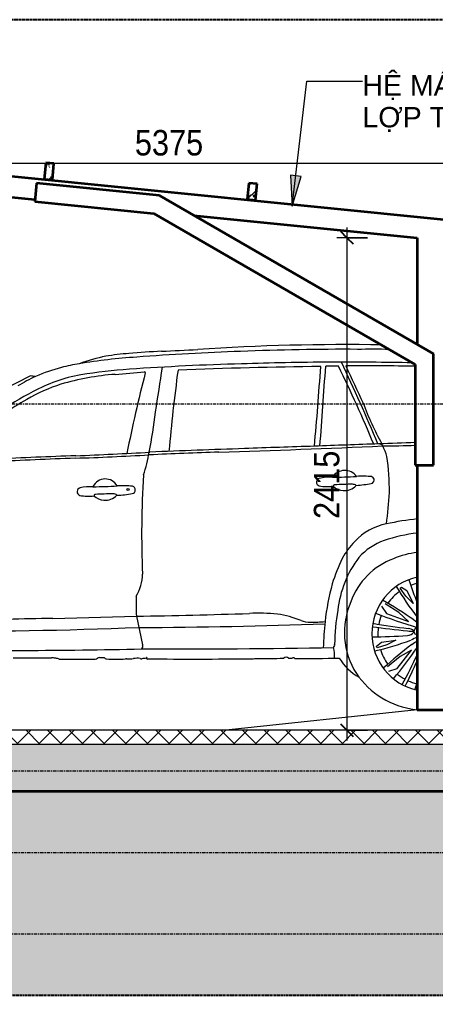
# Model space of a CAD drawing. Header units: millimetres. Extents: x -77355 to 26321, y -760 to 17156.
# Drawn here: x -62384 to -60346, y -700 to 4085 of the extents above; entities that cross this region are included whole.
import ezdxf

# ---------------------------------------------------------------- set-up
doc = ezdxf.new("R2010")
doc.units = ezdxf.units.MM
doc.linetypes.add('Centre', pattern=[31.75, 6.35, -4.7625, 15.875, -4.7625])
doc.linetypes.add('Hidden', pattern=[7.14375, 4.7625, -2.38125])
for name, color, linetype, lineweight in [('A-ANNO-DIMS', 211, 'Continuous', 9), ('A-ANNO-DIMS-50', 211, 'Continuous', 9), ('A-DETL-GENF', 92, 'Continuous', 18), ('A-DETL-GENF-1', 9, 'Continuous', 18), ('A-DETL-GENF-2', 92, 'Hidden', 25), ('A-DETL-MEDM', 33, 'Continuous', 35), ('A-FLOR', 192, 'Continuous', 18), ('A-FLOR-FNSH-1', 7, 'Continuous', 18), ('A-FLOR-LEVL-2', 51, 'Centre', 9), ('A-FLOR-MCUT', 51, 'Continuous', 18), ('A-FLOR-PATT-1', 8, 'Continuous', 18), ('A-GLAZ-CURT', 52, 'Continuous', 18), ('A-GLAZ-CURT-1', 55, 'Continuous', 18), ('A-GLAZ-CURT-2', 52, 'Continuous', 25), ('A-GLAZ-CWMG', 51, 'Continuous', 18), ('A-GLAZ-CWMG-1', 55, 'Continuous', 18), ('A-GLAZ-CWMG-2', 51, 'Continuous', 35), ('G-ANNO-TEXT-1', 10, 'Continuous', 9), ('G-ANNO-TEXT-2', 7, 'Continuous', 9), ('G-IMPT', 8, 'Continuous', 18)]:
    doc.layers.add(name, color=color, linetype=linetype, lineweight=lineweight)
doc.styles.add('Arial', font='arial.ttf', dxfattribs={"height": 100})
doc.styles.add('UTM Avo', font='', dxfattribs={"width": 0.9, "height": 125})
doc.styles.get('UTM Avo').set_extended_font_data('UTM Avo')
doc.dimstyles.new('1_Dim_chi_tiet_2_5', dxfattribs={"dimscale": 304.8, "dimtxt": 124.912619, "dimasz": 0.19685, "dimexe": 0.164042, "dimexo": 0.0625, "dimgap": 0.016404, "dimtad": 1, "dimdec": 0, "dimrnd": 5, "dimzin": 0, "dimdsep": 46, "dimtxsty": 'UTM Avo', "dimblk1": 'OBLIQUE', "dimblk2": 'OBLIQUE', "dimsah": 1, "dimcen": 0.09, "dimdle": 0.164042, "dimazin": 0, "dimtfac": 1, "dimtdec": 4, "dimtix": 1, "dimtmove": 0, "dimatfit": 3, "dimfxl": 0.328084, "dimfxlon": 1, "dimtvp": 1, "dimtolj": 1, "dimtzin": 0, "dimarcsym": 2})
pattern_1 = [(45, (-67431.81, 15225), (-84.1895, 84.1895), []), (45, (-67431.81, 15284.53), (-84.1895, 84.1895), []), (50, (-67431.81, 15225), (136.6383, -11.9542), [14.288, -157.163]), (355, (-67431.81, 15225), (-26.4318, 143.293), [11.43, -125.73]), (100.451, (-67420.43, 15224), (110.2073, 131.3379), [12.143, -133.568]), (46.184, (-67431.81, 15263.1), (203.3093, -31.5316), [21.431, -235.744]), (96.636, (-67414.87, 15260.47), (178.052, 185.5712), [18.214, -200.351]), (351.184, (-67431.81, 15263.1), (178.054, 185.5685), [17.145, -188.595]), (21, (-67412.76, 15253.58), (113.7111, -76.6989), [14.288, -157.163]), (326, (-67412.76, 15253.58), (46.352, 138.1412), [11.43, -125.73]), (71.451, (-67403.29, 15247.18), (160.0634, 61.4411), [12.143, -133.568]), (37.5, (-67431.81, 15225), (2.31655, 63.41591), [2.515, -121.691, 2.515, -125.12, -126.206]), (37.5, (-67431.81, 15225), (2.31655, 63.41591), [-251.841, 2.515, -123.692]), (7.5, (-67431.81, 15225), (50.11464, 75.13506), [2.515, -70.256, 2.515, -118.834, -48.101]), (7.5, (-67431.81, 15225), (50.11464, 75.13506), [-194.12, 2.515, -45.587]), (327.5, (-67474.293, 15225), (101.69342, -4.29674), [2.515, -45.11, 2.515, -146.075, -197.167]), (327.5, (-67474.293, 15225), (101.69342, -4.29674), [-196.215, 2.515, -194.653]), (317.5, (-67493.34, 15225), (111.0972, 19.0699), [2.515, -59.398, 2.515, -96.164, -140.017]), (317.5, (-67493.34, 15225), (111.0972, 19.0699), [-160.591, 2.515, -137.503])]

# ---------------------------------------------------------------- blocks, each defined once
blk = doc.blocks.new('System Panel - Glazed-V1-TKCS_NHÀ XE 1 - MẶT CẮT')
at = {"layer": 'A-GLAZ-CURT-1'}
h = blk.add_hatch(dxfattribs=at)
h.set_pattern_fill('FP_5', color=256, style=0, pattern_type=2)
h.set_pattern_definition([(45, (-67431.81, 15225), (-84.1903, 84.1903), []), (45, (-67431.81, 15284.53), (-84.1903, 84.1903), []), (50, (-67431.81, 15225), (136.6383, -11.95415), [14.287, -157.162]), (355, (-67431.81, 15225), (-26.4318, 143.293), [11.43, -125.73]), (100.451, (-67420.43, 15224), (110.2073, 131.3379), [12.143, -133.568]), (46.184, (-67431.81, 15263.1), (203.3093, -31.5316), [21.431, -235.744]), (96.636, (-67414.87, 15260.47), (178.052, 185.5712), [18.214, -200.351]), (351.184, (-67431.81, 15263.1), (178.0542, 185.5685), [17.145, -188.595]), (21, (-67412.76, 15253.58), (113.7111, -76.6989), [14.288, -157.163]), (326, (-67412.76, 15253.58), (46.352, 138.1412), [11.43, -125.73]), (71.451, (-67403.29, 15247.18), (160.0634, 61.4411), [12.143, -133.568]), (37.5, (-67431.81, 15225), (2.31655, 63.41591), [2.515, -121.691, 2.515, -125.12, -126.206]), (37.5, (-67431.81, 15225), (2.31655, 63.41591), [-251.841, 2.515, -123.692]), (7.5, (-67431.81, 15225), (50.11464, 75.13506), [2.515, -70.256, 2.515, -118.834, -48.101]), (7.5, (-67431.81, 15225), (50.11464, 75.13506), [-194.119, 2.515, -45.587]), (327.5, (-67474.293, 15225), (101.69342, -4.29674), [2.515, -45.11, 2.515, -146.075, -197.167]), (327.5, (-67474.293, 15225), (101.69342, -4.29674), [-196.215, 2.515, -194.653]), (317.5, (-67493.34, 15225), (111.0972, 19.0699), [2.515, -59.398, 2.515, -96.164, -140.018]), (317.5, (-67493.34, 15225), (111.0972, 19.0699), [-160.592, 2.515, -137.503])])
h.paths.add_polyline_path([(-60253.8, 3097.4), (-60253.8, 3097.9), (-60355.3, 3107.5)])
at = {"layer": 'A-GLAZ-CURT-2'}
blk.add_line((-60253.8, 3097.9), (-61248.8, 3197.4), dxfattribs=at)
blk = doc.blocks.new('System Panel - Glazed-V2-TKCS_NHÀ XE 1 - MẶT CẮT')
at = {"layer": 'A-GLAZ-CURT-1'}
h = blk.add_hatch(dxfattribs=at)
h.set_pattern_fill('FP_7', color=256, style=0, pattern_type=2)
h.set_pattern_definition(pattern_1)
h.paths.add_polyline_path([(-61248.9, 3196.9), (-61248.8, 3197.4), (-61497.6, 3221.7)])
at = {"layer": 'A-GLAZ-CURT-2'}
blk.add_line((-61248.8, 3197.4), (-62243.9, 3296.8), dxfattribs=at)
blk = doc.blocks.new('System Panel - Glazed-V3-TKCS_NHÀ XE 1 - MẶT CẮT')
at = {"layer": 'A-GLAZ-CURT-1'}
h = blk.add_hatch(dxfattribs=at)
h.set_pattern_fill('FP_8', color=256, style=0, pattern_type=2)
h.set_pattern_definition([(45, (-67431.81, 15225), (-84.1895, 84.1895), []), (45, (-67431.81, 15284.53), (-84.1903, 84.1903), []), (50, (-67431.81, 15225), (136.6383, -11.9542), [14.288, -157.163]), (355, (-67431.81, 15225), (-26.4318, 143.293), [11.43, -125.73]), (100.451, (-67420.43, 15224), (110.2073, 131.3379), [12.143, -133.568]), (46.184, (-67431.81, 15263.1), (203.3093, -31.5316), [21.431, -235.744]), (96.636, (-67414.87, 15260.47), (178.052, 185.5712), [18.214, -200.351]), (351.184, (-67431.81, 15263.1), (178.054, 185.5685), [17.145, -188.595]), (21, (-67412.76, 15253.58), (113.7111, -76.6989), [14.288, -157.163]), (326, (-67412.76, 15253.58), (46.352, 138.1412), [11.43, -125.73]), (71.451, (-67403.29, 15247.18), (160.0634, 61.4411), [12.143, -133.568]), (37.5, (-67431.81, 15225), (2.31655, 63.41591), [2.515, -121.691, 2.515, -125.12, -126.206]), (37.5, (-67431.81, 15225), (2.31655, 63.41591), [-251.841, 2.515, -123.692]), (7.5, (-67431.81, 15225), (50.11464, 75.13506), [2.515, -70.256, 2.515, -118.834, -48.101]), (7.5, (-67431.81, 15225), (50.11464, 75.13506), [-194.12, 2.515, -45.587]), (327.5, (-67474.293, 15225), (101.69342, -4.29674), [2.515, -45.11, 2.515, -146.075, -197.167]), (327.5, (-67474.293, 15225), (101.69342, -4.29674), [-196.215, 2.515, -194.653]), (317.5, (-67493.34, 15225), (111.0972, 19.0699), [2.515, -59.398, 2.515, -96.164, -140.017]), (317.5, (-67493.34, 15225), (111.0972, 19.0699), [-160.591, 2.515, -137.503])])
h.paths.add_polyline_path([(-62243.9, 3296.4), (-62243.9, 3296.8), (-63239, 3395.9)])
at = {"layer": 'A-GLAZ-CURT-2'}
blk.add_line((-62243.9, 3296.8), (-63238.9, 3396.3), dxfattribs=at)
blk = doc.blocks.new('Rectangular Mullion - 40 x 80mm-V5-TKCS_NHÀ XE 1 - MẶT CẮT')
at = {"layer": 'A-GLAZ-CWMG-1'}
h = blk.add_hatch(dxfattribs=at)
h.set_pattern_fill('FP_7', color=256, style=0, pattern_type=2)
h.set_pattern_definition(pattern_1)
h.paths.add_polyline_path([(-61228.5, 3199.3), (-61220.6, 3278.9), (-61260.4, 3282.9), (-61268.3, 3203.3)])
at = {"layer": 'A-GLAZ-CWMG-2'}
for p, q in [((-61260.4, 3282.9), (-61268.3, 3203.3)), ((-61220.6, 3278.9), (-61260.4, 3282.9)), ((-61228.5, 3199.3), (-61220.6, 3278.9)), ((-61268.3, 3203.3), (-61228.5, 3199.3))]:
    blk.add_line(p, q, dxfattribs=at)
blk = doc.blocks.new('Rectangular Mullion - 40 x 80mm-V6-TKCS_NHÀ XE 1 - MẶT CẮT')
at = {"layer": 'A-GLAZ-CWMG-1'}
h = blk.add_hatch(dxfattribs=at)
h.set_pattern_fill('FP_6', color=256, style=0, pattern_type=2)
h.set_pattern_definition([(45, (-67431.81, 15225), (-84.1903, 84.1903), []), (45, (-67431.81, 15284.53), (-84.1903, 84.1903), []), (50, (-67431.81, 15225), (136.6383, -11.9542), [14.287, -157.162]), (355, (-67431.81, 15225), (-26.4318, 143.293), [11.43, -125.73]), (100.451, (-67420.43, 15224), (110.2073, 131.3379), [12.143, -133.568]), (46.184, (-67431.81, 15263.1), (203.3093, -31.5316), [21.431, -235.744]), (96.636, (-67414.87, 15260.47), (178.052, 185.5712), [18.214, -200.351]), (351.184, (-67431.81, 15263.1), (178.054, 185.5685), [17.145, -188.595]), (21, (-67412.76, 15253.58), (113.7111, -76.6989), [14.288, -157.163]), (326, (-67412.76, 15253.58), (46.352, 138.1412), [11.43, -125.73]), (71.451, (-67403.29, 15247.18), (160.0634, 61.4411), [12.143, -133.568]), (37.5, (-67431.81, 15225), (2.31655, 63.41591), [2.515, -121.691, 2.515, -125.12, -126.206]), (37.5, (-67431.81, 15225), (2.31655, 63.41591), [-251.841, 2.515, -123.692]), (7.5, (-67431.81, 15225), (50.11464, 75.13506), [2.515, -70.256, 2.515, -118.834, -48.101]), (7.5, (-67431.81, 15225), (50.11464, 75.13506), [-194.119, 2.515, -45.587]), (327.5, (-67474.293, 15225), (101.69342, -4.29674), [2.515, -45.11, 2.515, -146.075, -197.167]), (327.5, (-67474.293, 15225), (101.69342, -4.29674), [-196.215, 2.515, -194.653]), (317.5, (-67493.34, 15225), (111.0972, 19.0699), [2.515, -59.398, 2.515, -96.164, -140.017]), (317.5, (-67493.34, 15225), (111.0972, 19.0699), [-160.591, 2.515, -137.503])])
h.paths.add_polyline_path([(-62223.6, 3298.8), (-62215.6, 3378.4), (-62255.4, 3382.4), (-62263.4, 3302.8)])
at = {"layer": 'A-GLAZ-CWMG-2'}
for p, q in [((-62255.4, 3382.4), (-62263.4, 3302.8)), ((-62215.6, 3378.4), (-62255.4, 3382.4)), ((-62223.6, 3298.8), (-62215.6, 3378.4)), ((-62263.4, 3302.8), (-62223.6, 3298.8))]:
    blk.add_line(p, q, dxfattribs=at)
blk = doc.blocks.new('CAR_TOYOTA - CAR_TOYOTA_GRAND HIGHLANDER_dwg__U1-2292142-TKCS_NHÀ XE 1 - MẶT CẮT')
at = {"layer": 'G-IMPT'}
for centre, radius, start, end in [((-62801.6, 2055.5), 2602.4, 331.7547, 335.4122), ((-63682, 2381.8), 3551.5, 333.8472, 336.0974), ((-63061.4, 1618), 2739.8, 342.6142, 343.4629), ((-62177.4, -405.3), 2318.9, 32.3725, 33.0972)]:
    blk.add_arc(centre, radius, start, end, dxfattribs=at)
blk = doc.blocks.new('CAR_TOYOTA - CAR_TOYOTA_GRAND HIGHLANDER_dwg__U1-V18-TKCS_NHÀ XE 1 - MẶT CẮT')
at = {"layer": 'G-IMPT', "flags": 128}
for points in [[(-60103.9, 1103.7), (-60145, 1117.5), (-60235.3, 1092)], [(-60235.3, 1084.3), (-60190.7, 1078.7), (-60111.1, 1084.4)]]:
    blk.add_lwpolyline(points, dxfattribs=at)
blk.add_lwpolyline([(-60127.6, 970.4), (-60158.9, 969.2), (-60221.8, 1002.1), (-60171.5, 994.2), (-60125.4, 978.7)], close=True, dxfattribs=at)
at = {"layer": 'G-IMPT'}
for centre, radius, start, end in [((-59524.8, -1098.1), 2318.9, 104.3725, 107.8454), ((-60328.7, 3403.8), 2339.6, 272.2886, 275.8437), ((-60674.1, -337.6), 1437.8, 66.7024, 72.2222), ((-61722.3, -1313.6), 2739.8, 54.6142, 57.126), ((-62640.4, -1667.7), 3551.5, 45.8472, 47.3721), ((-62058.1, -931.3), 2602.4, 43.7547, 45.5372)]:
    blk.add_arc(centre, radius, start, end, dxfattribs=at)
blk = doc.blocks.new('CAR_TOYOTA - CAR_TOYOTA_GRAND HIGHLANDER_dwg__U1-V19-TKCS_NHÀ XE 1 - MẶT CẮT')
at = {"layer": 'G-IMPT', "flags": 128}
for points in [[(-60235.3, 1243.1), (-60207, 1281.2), (-60199.8, 1276.6)], [(-60199.8, 1276.6), (-60208.3, 1246.4), (-60235.3, 1220)]]:
    blk.add_lwpolyline(points, dxfattribs=at)
at = {"layer": 'G-IMPT'}
for centre, radius, start, end in [((-59124.7, 352.6), 1437.8, 138.7024, 140.6112), ((-58520.4, -945.9), 2739.8, 126.6142, 128.755), ((-58987.7, -1147.1), 2602.4, 115.7547, 118.6505), ((-58467.3, -1928.5), 3551.5, 117.8472, 119.8589)]:
    blk.add_arc(centre, radius, start, end, dxfattribs=at)
blk = doc.blocks.new('CAR_TOYOTA - CAR_TOYOTA_GRAND HIGHLANDER_dwg__U1-V20-TKCS_NHÀ XE 1 - MẶT CẮT')
at = {"layer": 'G-IMPT', "flags": 128}
blk.add_lwpolyline([(-60513.3, 1302.5), (-60487.3, 1285.1), (-60455.7, 1221.4), (-60491.7, 1257.4), (-60519.9, 1297.1)], close=True, dxfattribs=at)
blk.add_lwpolyline([(-60610.8, 1208.6), (-60585.6, 1173.2), (-60479, 1133.9), (-60525.8, 1177.7), (-60593.6, 1220)], dxfattribs=at)
at = {"layer": 'G-IMPT'}
for centre, radius, start, end in [((-59302.3, 2039.5), 1437.8, 210.7024, 217.9944), ((-57880.6, 2213), 2739.8, 198.6142, 201.1637), ((-61780.8, -784.4), 2339.6, 55.3867, 59.8437), ((-59785.1, 3330.2), 2318.9, 248.3725, 253.7105), ((-60089.5, 1577.3), 567, 230.2844, 232.4098)]:
    blk.add_arc(centre, radius, start, end, dxfattribs=at)
blk = doc.blocks.new('CAR_TOYOTA - CAR_TOYOTA_GRAND HIGHLANDER_dwg__U1-V21-TKCS_NHÀ XE 1 - MẶT CẮT')
at = {"layer": 'G-IMPT', "flags": 128}
blk.add_lwpolyline([(-60634.8, 1012.4), (-60610.2, 1031.7), (-60539.9, 1042.1), (-60585.3, 1018.9), (-60631.7, 1004.4)], close=True, dxfattribs=at)
blk.add_lwpolyline([(-60575.6, 890.6), (-60534.2, 903.6), (-60463.9, 992.9), (-60520, 961.9), (-60581.2, 910.5)], dxfattribs=at)
at = {"layer": 'G-IMPT'}
for centre, radius, start, end in [((-60152.5, 4623.7), 3551.5, 261.8472, 264.6532), ((-60190.8, 3685.6), 2602.4, 259.7547, 263.6431), ((-60435.7, 1084.9), 16.1, 87.8509, 272.1491), ((-60687.2, 3797.5), 2739.8, 270.6142, 274.2506), ((-60482.8, 1103.1), 37.9, 268.0542, 324.1253), ((-60452.7, 1322.5), 236.8, 262.5407, 270.211), ((-60482.8, 1051.9), 47.4, 51.8821, 85.3684), ((-60367.5, 861.8), 205.4, 109.2934, 118.7567), ((-60460.6, 1083.8), 8.94, 341.2359, 37.3348), ((-60961.5, 2391.8), 1437.8, 282.7024, 290.1427), ((-59041.8, -838), 2339.6, 127.3867, 131.8437), ((-62338.3, 2331.5), 2318.9, 320.3725, 325.1779), ((-60765.2, 1500.3), 567, 302.2844, 305.5598)]:
    blk.add_arc(centre, radius, start, end, dxfattribs=at)
blk = doc.blocks.new('CAR_TOYOTA - CAR_TOYOTA_GRAND HIGHLANDER_dwg__U2-2292143-TKCS_NHÀ XE 1 - MẶT CẮT')
for name in ['CAR_TOYOTA - CAR_TOYOTA_GRAND HIGHLANDER_dwg__U1-V20-TKCS_NHÀ XE 1 - MẶT CẮT', 'CAR_TOYOTA - CAR_TOYOTA_GRAND HIGHLANDER_dwg__U1-V19-TKCS_NHÀ XE 1 - MẶT CẮT', 'CAR_TOYOTA - CAR_TOYOTA_GRAND HIGHLANDER_dwg__U1-V21-TKCS_NHÀ XE 1 - MẶT CẮT', 'CAR_TOYOTA - CAR_TOYOTA_GRAND HIGHLANDER_dwg__U1-V18-TKCS_NHÀ XE 1 - MẶT CẮT', 'CAR_TOYOTA - CAR_TOYOTA_GRAND HIGHLANDER_dwg__U1-2292142-TKCS_NHÀ XE 1 - MẶT CẮT']:
    blk.add_blockref(name, (0, 0))
blk = doc.blocks.new('CAR_TOYOTA - CAR_TOYOTA_GRAND HIGHLANDER_dwg-2292141-TKCS_NHÀ XE 1 - MẶT CẮT')
at = {"layer": 'G-IMPT'}
for p, q in [((-60458.5, 2401.9), (-60459.3, 2401.9)), ((-61915.7, 2345.2), (-61772.6, 2357.3)), ((-60412.8, 696.5), (-60312.5, 696.5))]:
    blk.add_line(p, q, dxfattribs=at)
at = {"layer": 'G-IMPT', "flags": 128}
blk.add_lwpolyline([(-62221.2, 1148.3), (-61811.9, 1159.5), (-61782.5, 1018.9)], dxfattribs=at)
at = {"layer": 'G-IMPT'}
blk.add_circle((-61852.8, 1780.5), 5.51, dxfattribs=at)
for centre, radius, start, end in [((-60790.6, -8479.9), 10970.9, 89.04626, 93.76558), ((-61756.2, 1197.8), 1253.1, 94.223, 99.4457), ((-61551.6, -759.4), 3220.6, 92.4377, 95.29), ((-60845.1, -10473.2), 12939, 92.02067, 94.27819), ((-64024.3, 49641.9), 47241.4, 272.83402, 273.04951), ((-60790.4, -10251.9), 12719.9, 89.71959, 92.30229), ((-60653.4, -32463.8), 34931.7, 89.86699, 90.12248), ((-62024.1, 1860.4), 540.7, 97.1818, 106.6815), ((-61797.6, 1610.8), 839.3, 101.2889, 110.5179), ((-61644.1, -216.7), 2651.7, 93.5948, 99.7189), ((-60941.9, -10773.6), 13175, 91.54065, 93.93585), ((-60820.6, -11485.7), 13890.4, 90.18241, 91.96185), ((-60773.1, -13905.5), 16310.4, 88.89766, 90.322), ((-70154.7, -2004.5), 10335.6, 22.82043, 25.25285), ((-61929.8, 1436), 974.9, 104.8289, 112.6838), ((-61818.2, 1052.7), 1296.2, 94.3142, 106.2871), ((-61583, -999.8), 3380.3, 94.4649, 98.5319), ((-55312.2, 673.1), 6670.8, 165.4149, 168.89757), ((-61771.7, 2353.6), 3.77, 349.3776, 103.3052), ((-79203.4, 4939.1), 17704.7, 350.97108, 351.69057), ((-53375.4, 1247.2), 8308.2, 172.26268, 175.02577), ((-60693.2, -19892.8), 22277.4, 90.55446, 92.35336), ((-75610.4, 3350.4), 14733.4, 354.71222, 356.23728), ((-151797.1, 8748.9), 91135.3, 355.749171, 355.996167), ((-60948.5, -7453.1), 9838.9, 89.257, 89.62538), ((-67621.1, -908.2), 7555.6, 22.66627, 25.83975), ((-60750.5, -13026.7), 15414.3, 89.48197, 90.13016), ((-52174.2, 6267), 9444.9, 204.25228, 205.47467), ((-60680.3, -8043.2), 10430.4, 88.70884, 89.61971), ((-61420, 391.3), 2148.4, 115.0692, 120.3938), ((-61724.8, 1150.7), 1319.5, 116.1248, 120.4372), ((-61925.8, 1504.4), 832.8, 107.8933, 120.4868), ((-62330.4, 2268.4), 68.9, 71.8557, 89.9706), ((-61811.5, 1282.4), 1101.8, 111.0428, 117.3636), ((-61925, 1490.5), 867.4, 100.5953, 108.9768), ((-60956.8, -229.8), 2838.4, 118.655, 122.8076), ((-61068.2, 7.7), 2558.3, 120.0362, 126.1877), ((-59387.8, 2688), 1399.1, 200.2087, 209.2276), ((-64452.3, 2492.4), 2754.4, 348.9303, 353.0801), ((-59661.8, -23821.2), 25843.4, 91.73737, 92.13399), ((-62788, 19873.7), 17940.2, 272.17268, 273.33087), ((-62591.1, 2107.7), 854.1, 342.5739, 350.287), ((-56845.9, -117220), 119271.4, 92.191799, 92.356534), ((-59795.9, -44514.9), 46519.6, 91.83104, 92.40214), ((-63346.2, 64962.2), 63027.9, 271.76276, 272.492794), ((-60106.6, -27484.3), 29488.7, 91.61892, 92.28493), ((-59437.2, -34350.8), 36374.4, 91.86988, 92.36735), ((-60627.2, 1976.6), 28.3, 37.8541, 79.0282), ((-60695, 8929.7), 6936.3, 270.74384, 272.06264), ((-60873.6, 1857.2), 301.5, 16.4073, 26.9725), ((-60728.8, -33875.4), 35836.5, 92.21066, 92.84082), ((-60585, -38322.9), 40298.1, 92.16568, 92.72386), ((-62504.7, 14801.3), 12872.9, 271.75168, 273.36062), ((-61728.5, 1774.9), 1156.3, 359.5376, 8.3293), ((-60791.1, 1801), 72.9, 37.105, 146.2796), ((-61964.2, 1765.6), 66.9, 28.9731, 154.4115), ((-57543, 1561.1), 4243.2, 176.0697, 182.6333), ((-60910.7, 1817), 19.1, 101.9107, 253.9987), ((-60857.9, 1566), 275.6, 88.7286, 102.2349), ((-60847.3, 3703.7), 1862.3, 269.8628, 273.5218), ((-60706.1, 1264.5), 581.1, 85.2574, 92.646), ((-60664.2, 1827.4), 17.3, 281.2405, 69.154), ((-62083.4, 1770), 19.1, 101.9107, 253.9987), ((-62030.6, 1519), 275.6, 88.7286, 102.2349), ((-62020, 3656.8), 1862.3, 269.8628, 273.5218), ((-61878.8, 1217.5), 581.1, 85.2574, 92.646), ((-61835.8, 1778.7), 18.6, 281.3678, 74.4823), ((-60872.8, 2033.4), 238.7, 259.5908, 276.2628), ((-60840.5, 1797.5), 6.42, 84.4204, 191.6942), ((-60796.7, 1848.1), 72.2, 226.0677, 268.1132), ((-60626.9, -3471.7), 5279.9, 91.3659, 92.3119), ((-60789.8, 1847.5), 72.1, 262.5519, 319.9018), ((-60757.1, 1760.5), 46.4, 61.0209, 84.6379), ((-60767, 2348.1), 548, 273.3811, 281.1661), ((-62045.6, 1986.5), 238.7, 259.5908, 276.2628), ((-62013.2, 1750.5), 6.42, 84.4204, 191.6942), ((-61969.5, 1801.2), 72.2, 226.0677, 268.1132), ((-61799.6, -3518.7), 5279.9, 91.3659, 92.3119), ((-61962.8, 1803), 74.5, 263.0299, 318.4558), ((-61928.7, 1719.2), 40.7, 57.8481, 85.4921), ((-61898.6, 2074), 320.5, 268.4862, 281.9735), ((-62907.3, 1906.5), 2339.3, 352.7673, 356.5449), ((-60304.8, 336.4), 1306.3, 95.7368, 102.459), ((-60530, 1326.3), 291.2, 101.2041, 136.7613), ((-60331.1, 733.6), 840.1, 97.1358, 108.4974), ((-60491.6, 1278.6), 352, 135.3788, 152.2448), ((-60501.5, 1251.6), 294.8, 109.0382, 138.3288), ((-60101.3, 1094.8), 783.2, 153.6442, 163.4422), ((-60303.3, 1130.5), 525, 142.8426, 173.6039), ((-60427.5, 1109), 355.2, 110.6034, 159.988), ((-60379.5, 1023.5), 452.4, 97.1147, 112.4869), ((-61989.8, 1367.1), 208.1, 328.116, 359.7461), ((-60374.4, 1073.8), 283.9, 102.4605, 257.5395), ((-59684.8, 997.8), 1210.4, 164.6591, 173.5956), ((-60374.4, 1073.8), 254.1, 103.8925, 111.4821), ((-58936.3, 1242.5), 2876.8, 179.7085, 181.6536), ((-60374.4, 1073.8), 254.1, 125.8175, 143.9301), ((-60418.9, 1080.1), 373.9, 156.2829, 212.5556), ((-62379.1, 35818.5), 34663.7, 270.93762, 271.85367), ((-61211.3, 278.8), 895.4, 84.2219, 92.9845), ((-61197, 651.5), 523.7, 68.5109, 81.6716), ((-59753.6, 1005.2), 1087, 170.2665, 179.1386), ((-60374.4, 1073.8), 254.1, 159.2479, 169.627), ((-62791.2, 26650), 25565, 269.81249, 272.22113), ((-62112.1, -9813.1), 10962, 90.56998, 92.88915), ((-61914.5, 29178.1), 28074.2, 270.23303, 272.09432), ((-60961.5, 1239.8), 110.1, 246.6375, 271.2489), ((-61030.1, 3674), 2545.2, 271.5995, 273.2092), ((-58422.2, 895.5), 2476.8, 174.5022, 177.463), ((-60374.4, 1073.8), 254.1, 173.1714, 183.4821), ((-61795.8, 1011.5), 15.2, 306.4814, 29.2383), ((-61627.8, 44148.3), 43149.4, 269.78889, 271.03875), ((-60842.6, 1007.5), 3.33, 99.2294, 206.6547), ((-60996.7, 968.1), 155.8, 354.7312, 14.0867), ((-60848.3, 1017.7), 8.69, 306.9913, 26.2111), ((-62462.2, 31126.6), 30135, 269.08074, 271.28429), ((-61758.8, 954.4), 3.81, 97.5743, 198.0815), ((-61078.1, 940.8), 17.1, 47.9354, 132.6339), ((-60374.4, 1073.8), 254.1, 197.8175, 215.9301), ((-62310, 14028), 13072.5, 269.54055, 270.35876), ((-62226.7, 881.9), 73.9, 74.8302, 91.1613), ((-62227.8, 810.3), 144.4, 74.5971, 81.8544), ((-62111.6, 9855.2), 8906, 269.49938, 270.54593), ((-62019.9, 990.5), 41.5, 260.4747, 295.8776), ((-61988.4, 932.5), 24.6, 99.0693, 122.8268), ((-61977.2, 1167.9), 211.6, 265.8937, 272.0607), ((-61956.6, 966.2), 16.2, 217.0332, 265.8573), ((-61912.9, 1729.5), 780.8, 266.7076, 273.4475), ((-61861.9, 941.5), 9.46, 75.9217, 115.2344), ((-61846.1, 1081.2), 131.2, 264.0916, 279.0745), ((-61808.2, 853.9), 99.3, 81.7747, 100.0252), ((-61788.3, 964.2), 13.3, 244.9862, 281.9046), ((-61754.8, 729), 224.3, 91.9479, 97.8883), ((-61757.9, 954.1), 4.58, 191.0872, 295.1422), ((-61521.7, 91783), 90833.4, 269.852217, 270.169912), ((-61253.8, 1110.3), 160.3, 270.537, 279.5841), ((-61205.7, 6562.9), 5610.7, 269.7806, 271.1842), ((-61055.7, 1120.1), 166.9, 266.2522, 272.2136), ((-61042.5, 946.9), 9.28, 39.6795, 136.3178), ((-60962, 5679.7), 4727.5, 269.1105, 271.7482), ((-60599.3, 1082.7), 253.3, 210.4157, 241.3745), ((-60393.5, 1110.7), 412, 214.2347, 262.7368), ((-60374.4, 1073.8), 254.1, 231.2479, 241.627), ((-60374.4, 1073.8), 254.1, 245.1714, 255.4821), ((-60362.7, 1093.8), 400.5, 258.0614, 262.8126)]:
    blk.add_arc(centre, radius, start, end, dxfattribs=at)
blk.add_blockref('CAR_TOYOTA - CAR_TOYOTA_GRAND HIGHLANDER_dwg__U2-2292143-TKCS_NHÀ XE 1 - MẶT CẮT', (0, 0))
blk = doc.blocks.new('CAR_TOYOTA - CAR_TOYOTA-2292600-TKCS_NHÀ XE 1 - MẶT CẮT')
blk.add_blockref('CAR_TOYOTA - CAR_TOYOTA_GRAND HIGHLANDER_dwg-2292141-TKCS_NHÀ XE 1 - MẶT CẮT', (0, 0))
blk = doc.blocks.new('BORDER VIEW - BORDER VIEW-2599773-TKCS_NHÀ XE 1 - MẶT CẮT')
at = {"layer": 'A-DETL-GENF-2'}
for p, q in [((-76498.6, 4084.9), (-52882.8, 4084.9)), ((-52882.8, -700), (-76498.6, -700))]:
    blk.add_line(p, q, dxfattribs=at)
blk = doc.blocks.new('DIMBLOCK4-TKCS_NHÀ XE 1 - MẶT CẮT')
at = {"layer": 'A-ANNO-DIMS-50'}
for p, q in [((-60780, 3065), (-60780, 550)), ((-60680, 3015), (-60830, 3015)), ((-60780, 3015), (-60680, 3015)), ((-60680, 600), (-60830, 600)), ((-60780, 600), (-60680, 600))]:
    blk.add_line(p, q, dxfattribs=at)
at = {"layer": 'A-ANNO-DIMS-50', "lineweight": 25}
for p, q in [((-60780, 3015), (-60810, 3045)), ((-60780, 3015), (-60750, 2985)), ((-60780, 600), (-60810, 630)), ((-60780, 600), (-60750, 570))]:
    blk.add_line(p, q, dxfattribs=at)
at = {"layer": 'A-ANNO-DIMS-50', "color": 0, "insert": (-60942.4, 1636.3), "char_height": 125, "width": 410.824, "attachment_point": 1, "rotation": 90, "line_spacing_factor": 1.110334, "style": 'UTM Avo'}
blk.add_mtext('2415', dxfattribs=at)
blk = doc.blocks.new('_Oblique')
at = {"color": 0, "linetype": 'ByBlock', "lineweight": -2}
blk.add_line((-0.5, -0.5), (0.5, 0.5), dxfattribs=at)
blk = doc.blocks.new('DIMBLOCK8-TKCS_NHÀ XE 1 - MẶT CẮT')
at = {"layer": 'A-ANNO-DIMS-50'}
for p, q in [((-64335.3, 3480.9), (-64335.3, 3330.9)), ((-64335.3, 3380.9), (-64335.3, 3480.9)), ((-58960.8, 3280.9), (-58960.8, 3430.9)), ((-64385.3, 3380.9), (-58960.8, 3380.9)), ((-58960.8, 3380.9), (-58960.8, 3280.9))]:
    blk.add_line(p, q, dxfattribs=at)
at = {"layer": 'A-ANNO-DIMS-50', "lineweight": 25}
for p, q in [((-64335.3, 3380.9), (-64305.3, 3410.9)), ((-58960.8, 3380.9), (-58930.8, 3410.9)), ((-64335.3, 3380.9), (-64365.3, 3350.9)), ((-58960.8, 3380.9), (-58990.8, 3350.9))]:
    blk.add_line(p, q, dxfattribs=at)
at = {"layer": 'A-ANNO-DIMS-50', "color": 0, "insert": (-61819.3, 3543.3), "char_height": 125, "width": 410.824, "attachment_point": 1, "line_spacing_factor": 1.110334, "style": 'UTM Avo'}
blk.add_mtext('5375', dxfattribs=at)

msp = doc.modelspace()

# ---------------------------------------------------------------- hatches: boundary and pattern name
at = {"layer": 'A-DETL-GENF-1'}
h = msp.add_hatch(dxfattribs=at)
h.set_pattern_fill('FP_21', color=256, style=0, pattern_type=2)
h.set_pattern_definition([(0, (-67431.8, 15225), (241.935, 241.935), [241.935, -241.935]), (0, (-67431.8, 15315.73), (241.935, 241.935), [241.935, -241.935]), (0, (-67431.8, 15406.45), (241.935, 241.935), [241.935, -241.935]), (90, (-67401.57, 15436.7), (-241.935, 241.935), [241.935, -241.935]), (90, (-67310.84, 15436.7), (-241.935, 241.935), [241.935, -241.935]), (90, (-67220.12, 15436.7), (-241.935, 241.935), [241.935, -241.935])])
h.paths.add_polyline_path([(-64670, -700), (-52882.8, -700), (-52844, -694.9), (-52807.8, -679.9), (-52776.8, -656.1), (-52752.9, -625), (-52737.9, -588.8), (-52732.8, -550), (-52732.8, 830), (-58586.3, 830), (-58586.3, 300), (-70436.3, 300), (-70436.3, 50), (-75426.8, 0.1), (-76648.6, -45.8), (-76648.6, -550), (-76643.5, -588.8), (-76628.5, -625), (-76604.6, -656.1), (-76573.6, -679.9), (-76537.4, -694.9), (-76498.6, -700), (-70694.3, -700)])
at = {"layer": 'A-FLOR-PATT-1'}
h = msp.add_hatch(dxfattribs=at)
h.set_pattern_fill('FP_3', color=256, style=0, pattern_type=2)
h.set_pattern_definition([(45, (-67431.81, 15225), (-53.033, 53.033), []), (135, (-67431.81, 15225), (-53.033, -53.033), [])])
h.paths.add_polyline_path([(-61657.9, 530), (-59335.3, 530), (-59335.3, 600), (-71336.3, 600), (-71336.3, 530), (-64670, 530)])
h.paths.add_polyline_path([(-71536.3, 530), (-71536.3, 600), (-73436.3, 600), (-73436.3, 530)])
h = msp.add_hatch(dxfattribs=at)
h.set_pattern_fill('FP_1', color=256, style=0, pattern_type=2)
h.set_pattern_definition([(0, (-67431.81, 15225), (203.2, 50.8), [16.764, -135.636, 16.764, -135.636, -812.8]), (0, (-67431.81, 15225), (203.2, 50.8), [-304.8, 16.764, -288.036, 16.764, -135.636, -355.6]), (0, (-67431.81, 15225), (203.2, 50.8), [-762, 16.764, -84.836, 16.764, -237.236]), (120, (-67355.61, 15250.4), (-145.59409, 150.57636), [16.764, -135.636, 16.764, -135.636, -812.8]), (120, (-67355.61, 15250.4), (-145.59409, 150.57636), [-304.8, 16.764, -288.036, 16.764, -135.636, -355.6]), (120, (-67355.61, 15250.4), (-145.59409, 150.57636), [-762, 16.764, -84.836, 16.764, -237.236]), (240, (-67330.21, 15352), (-57.60591, -201.37636), [16.764, -135.636, 16.764, -135.636, -812.8]), (240, (-67330.21, 15352), (-57.60591, -201.37636), [-304.8, 16.764, -288.036, 16.764, -135.636, -355.6]), (240, (-67330.21, 15352), (-57.60591, -201.37636), [-762, 16.764, -84.836, 16.764, -237.236])])
h.paths.add_polyline_path([(-70436.3, 200), (-70436.3, 300), (-59335.3, 300), (-59335.3, 530), (-71336.3, 530), (-71336.3, 441), (-71536.3, 439), (-71536.3, 530), (-73436.3, 530), (-73436.3, 200), (-70694.3, 200)])
h = msp.add_hatch(dxfattribs=at)
h.set_pattern_fill('FP_2', color=256, style=0, pattern_type=2)
h.set_pattern_definition([(50, (-67431.81, 15225), (91.09195, -7.96922), [9.525, -104.775]), (355, (-67431.81, 15225), (-17.6212, 95.5283), [7.62, -83.82]), (100.451, (-67424.22, 15224.34), (73.47134, 87.55785), [8.095, -89.045]), (46.184, (-67431.81, 15250.4), (135.5398, -21.0213), [14.287, -157.162]), (96.636, (-67420.52, 15248.65), (118.7017, 123.7142), [12.143, -133.568]), (351.184, (-67431.81, 15250.4), (118.7029, 123.713), [11.43, -125.73]), (21, (-67419.11, 15244.05), (75.80726, -51.1323), [9.525, -104.775]), (326, (-67419.11, 15244.05), (30.9012, 92.09387), [7.62, -83.82]), (71.451, (-67412.79, 15239.79), (106.70837, 40.9602), [8.095, -89.045]), (37.5, (-67431.81, 15225), (1.54416, 42.27754), [1.676, -81.128, 1.676, -83.414, -84.138]), (37.5, (-67431.81, 15225), (1.54416, 42.27754), [-167.894, 1.676, -82.461]), (7.5, (-67431.81, 15225), (33.40972, 50.09037), [1.676, -46.838, 1.676, -79.223, -32.068]), (7.5, (-67431.81, 15225), (33.40972, 50.09037), [-129.413, 1.676, -30.391]), (327.5, (-67460.132, 15225), (67.79551, -2.864035), [1.676, -30.074, 1.676, -97.384, -131.445]), (327.5, (-67460.132, 15225), (67.79551, -2.864035), [-130.81, 1.676, -129.769]), (317.5, (-67472.83, 15225), (74.06478, 12.71375), [1.676, -39.599, 1.676, -64.11, -93.345]), (317.5, (-67472.83, 15225), (74.06478, 12.71375), [-107.061, 1.676, -91.669])])
h.paths.add_polyline_path([(-70436.3, 200), (-70436.3, 300), (-59335.3, 300), (-59335.3, 530), (-71336.3, 530), (-71336.3, 441), (-71536.3, 439), (-71536.3, 530), (-73436.3, 530), (-73436.3, 200), (-70694.3, 200)])
at = {"layer": 'G-ANNO-TEXT-1'}
msp.add_hatch(color=256, dxfattribs=at).paths.add_polyline_path([(-61047.8, 3169.2), (-61004.1, 3315.1), (-61056.7, 3321.3)])

# ---------------------------------------------------------------- linework, layer by layer
at = {"layer": 'A-DETL-MEDM'}
for p, q in [((-58960.8, 2968.1), (-64335.3, 3505.5)), ((-64335.3, 3405), (-62309.2, 3202.4)), ((-62301.3, 3282), (-62310.2, 3192.4)), ((-61698.6, 3221.7), (-62301.3, 3282)), ((-60355.3, 2446.2), (-61698.6, 3221.7)), ((-62310.2, 3192.4), (-61726.8, 3134.1)), ((-61726.8, 3134.1), (-60445.3, 2394.2)), ((-61530.2, 3124.5), (-60435.3, 3015)), ((-60435.3, 3015), (-60435.3, 2492.4)), ((-60355.3, 1900), (-60355.3, 2446.2)), ((-60445.3, 2394.2), (-60445.3, 1900)), ((-60445.3, 1900), (-60355.3, 1900)), ((-60435.3, 1900), (-60435.3, 700)), ((-60435.3, 700), (-60235.3, 700)), ((-58586.3, 300), (-70436.3, 300))]:
    msp.add_line(p, q, dxfattribs=at)
at = {"layer": 'A-FLOR'}
msp.add_line((-61387.5, 600), (-60435.3, 702), dxfattribs=at)
at = {"layer": 'A-FLOR-FNSH-1'}
msp.add_line((-59335.3, 600), (-71336.3, 600), dxfattribs=at)
at = {"layer": 'A-FLOR-LEVL-2'}
for p, q in [((-77355, 2200), (-51905.7, 2200)), ((-52540.7, 400), (-77355, 400)), ((-51905.7, 0), (-77355, 0)), ((-52540.7, -400), (-77355, -400))]:
    msp.add_line(p, q, dxfattribs=at)
at = {"layer": 'A-FLOR-MCUT'}
msp.add_line((-59335.3, 530), (-71336.3, 530), dxfattribs=at)
at = {"layer": 'G-ANNO-TEXT-1'}
for p, q in [((-61047.8, 3169.2), (-60976.2, 3782.7)), ((-60976.2, 3782.7), (-60704.3, 3782.7)), ((-61004.1, 3315.1), (-61056.7, 3321.3)), ((-61056.7, 3321.3), (-61047.8, 3169.2)), ((-61047.8, 3169.2), (-61004.1, 3315.1))]:
    msp.add_line(p, q, dxfattribs=at)

# ---------------------------------------------------------------- block references
at = {"layer": 'A-DETL-GENF'}
for name in ['BORDER VIEW - BORDER VIEW-2599773-TKCS_NHÀ XE 1 - MẶT CẮT', 'CAR_TOYOTA - CAR_TOYOTA-2292600-TKCS_NHÀ XE 1 - MẶT CẮT']:
    msp.add_blockref(name, (0, 0), dxfattribs=at)
at = {"layer": 'A-GLAZ-CURT'}
for name in ['System Panel - Glazed-V3-TKCS_NHÀ XE 1 - MẶT CẮT', 'System Panel - Glazed-V2-TKCS_NHÀ XE 1 - MẶT CẮT', 'System Panel - Glazed-V1-TKCS_NHÀ XE 1 - MẶT CẮT']:
    msp.add_blockref(name, (0, 0), dxfattribs=at)
at = {"layer": 'A-GLAZ-CWMG'}
for name in ['Rectangular Mullion - 40 x 80mm-V6-TKCS_NHÀ XE 1 - MẶT CẮT', 'Rectangular Mullion - 40 x 80mm-V5-TKCS_NHÀ XE 1 - MẶT CẮT']:
    msp.add_blockref(name, (0, 0), dxfattribs=at)

# ---------------------------------------------------------------- texts
at = {"layer": 'G-ANNO-TEXT-2', "insert": (-60704.3, 3673.2), "char_height": 100, "width": 2675.5, "attachment_point": 4, "line_spacing_factor": 0.936439, "style": 'Arial'}
msp.add_mtext('\\pt635,1270,1905,2540,3175,3810,4445,5080,5715,6350,6985,7620,8255,8890,9525,10160,10795,11430,12065,12700,13335,13970,14605,15240,15875,16510,17145,17780,18415,19050,19685,20320;HỆ MÁI KHUNG KẾT CẤU THÉP HÌNH - LỢP TẤM POLY ĐẶC MÀU XÁM KHÓI', dxfattribs=at)

# ---------------------------------------------------------------- dimensions: what is measured, and where the dimension line sits
at = {"layer": 'A-ANNO-DIMS'}
dim = msp.add_linear_dim(base=(-58960.8366, 3380.876), p1=(-64335.3104, 3480.876), p2=(-58960.8366, 3280.876), dimstyle='1_Dim_chi_tiet_2_5', override={"dimpost": '<>', "dimfxl": 5378.193769}, dxfattribs=at)
dim.commit()
dim.dimension.update_dxf_attribs({"geometry": 'DIMBLOCK8-TKCS_NHÀ XE 1 - MẶT CẮT', "text_midpoint": (-61648.0735, 3450.5611)})
dim = msp.add_linear_dim(base=(-60780, 600), p1=(-60680, 3015), p2=(-60680, 600), angle=90, dimstyle='1_Dim_chi_tiet_2_5', override={"dimpost": '<>', "dimfxl": 2415}, dxfattribs=at)
dim.commit()
dim.dimension.update_dxf_attribs({"geometry": 'DIMBLOCK4-TKCS_NHÀ XE 1 - MẶT CẮT', "text_midpoint": (-60849.7, 1807.5)})

doc.saveas('drawing.dxf')
